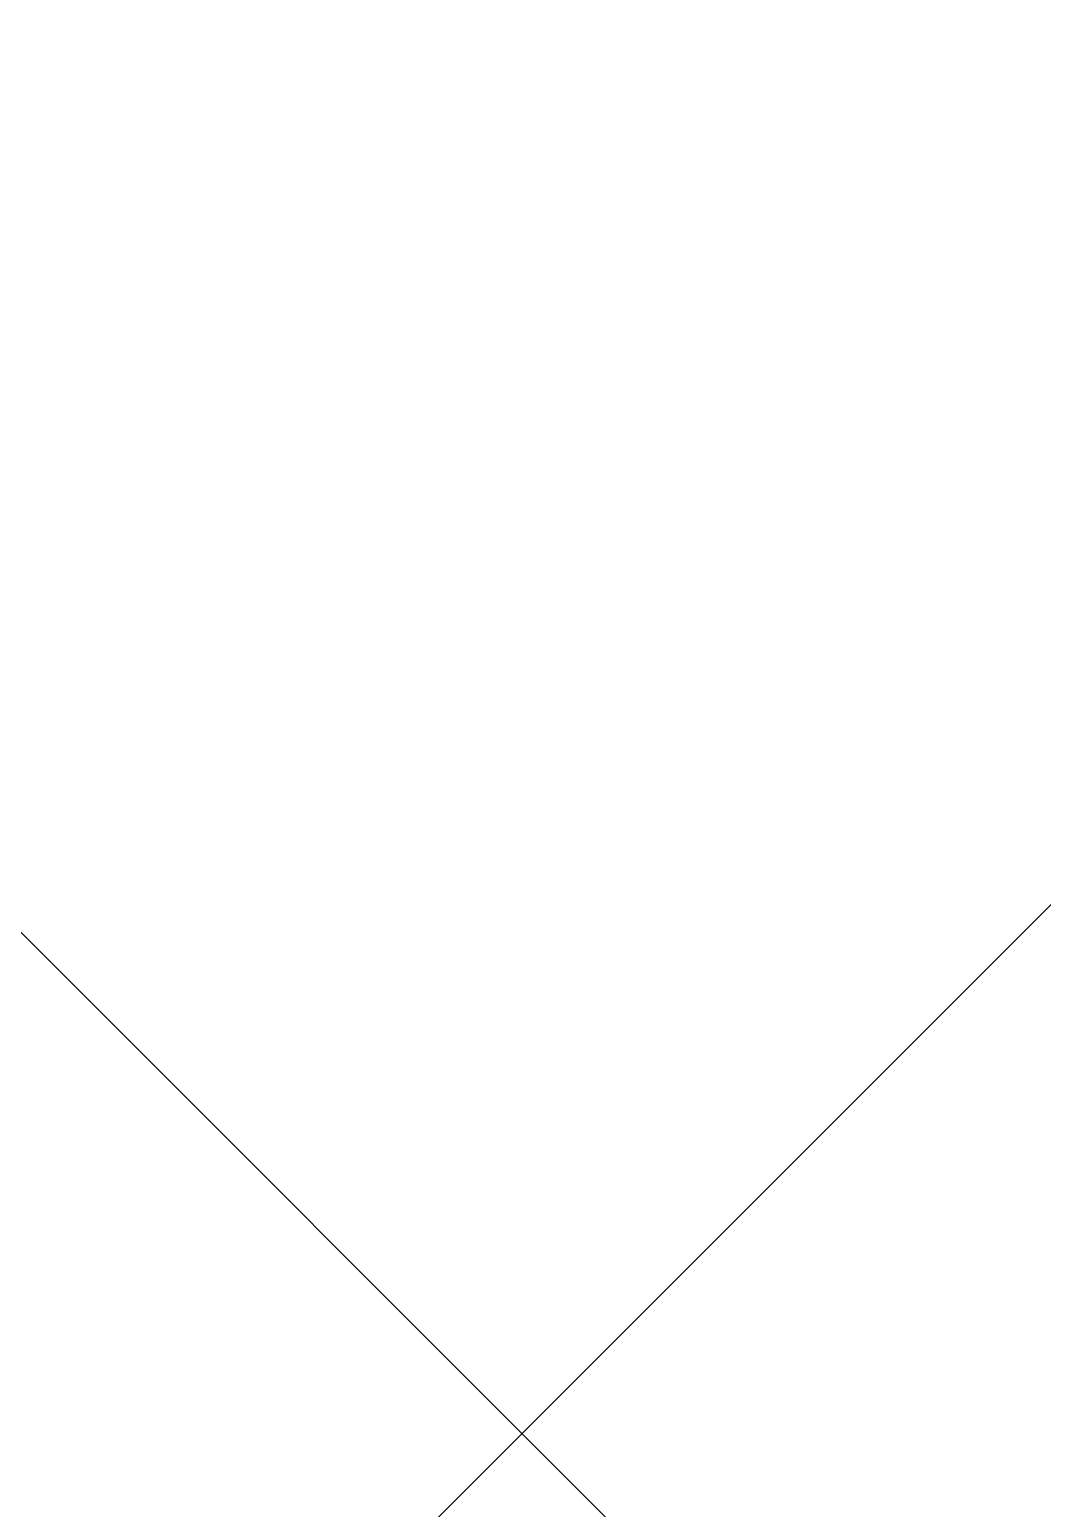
# Model space of a CAD drawing. Header units: metres. Extents: x 0 to 810, y 0 to 745.
# Drawn here: x 0.3364 to 0.6729, y 4.4752 to 4.9663 of the extents above; entities that cross this region are included whole.
import ezdxf

# ---------------------------------------------------------------- set-up
doc = ezdxf.new("R2010")
doc.units = ezdxf.units.M
doc.layers.add('forest', color=7, linetype='Continuous')

msp = doc.modelspace()

# ---------------------------------------------------------------- linework, layer by layer
at = {"layer": 'forest', "color": 119}
msp.add_lwpolyline([(0, 0), (0, 3), (1, 4), (0, 5), (0, 9), (2, 9), (4, 11), (4, 12), (2, 14), (0, 14), (0, 63), (63, 63)], dxfattribs=at)
msp.add_lwpolyline([(0, 0), (0, 3), (1, 4), (0, 5), (0, 9), (2, 9), (4, 11), (4, 12), (2, 14), (0, 14), (0, 63), (63, 63)], dxfattribs=at)
msp.add_lwpolyline([(0, 0), (0, 3), (1, 4), (0, 5), (0, 9), (2, 9), (4, 11), (4, 12), (2, 14), (0, 14), (0, 63), (63, 63)], dxfattribs=at)
msp.add_lwpolyline([(0, 0), (0, 3), (1, 4), (0, 5), (0, 9), (2, 9), (4, 11), (4, 12), (2, 14), (0, 14), (0, 63), (63, 63)], dxfattribs=at)
at = {"layer": 'forest', "color": 162}
msp.add_lwpolyline([(11, 18), (11, 12), (10, 11), (10, 8), (9, 7), (7, 7), (6, 8), (5, 8), (3, 6), (2, 6), (0, 4), (1, 3), (1, 2), (2, 1), (2, 0), (0, 0)], dxfattribs=at)
msp.add_lwpolyline([(11, 18), (11, 12), (10, 11), (10, 8), (9, 7), (7, 7), (6, 8), (5, 8), (3, 6), (2, 6), (0, 4), (1, 3), (1, 2), (2, 1), (2, 0), (0, 0)], dxfattribs=at)
msp.add_lwpolyline([(11, 18), (11, 12), (10, 11), (10, 8), (9, 7), (7, 7), (6, 8), (5, 8), (3, 6), (2, 6), (0, 4), (1, 3), (1, 2), (2, 1), (2, 0), (0, 0)], dxfattribs=at)
msp.add_lwpolyline([(11, 18), (11, 12), (10, 11), (10, 8), (9, 7), (7, 7), (6, 8), (5, 8), (3, 6), (2, 6), (0, 4), (1, 3), (1, 2), (2, 1), (2, 0), (0, 0)], dxfattribs=at)

doc.saveas('drawing.dxf')
